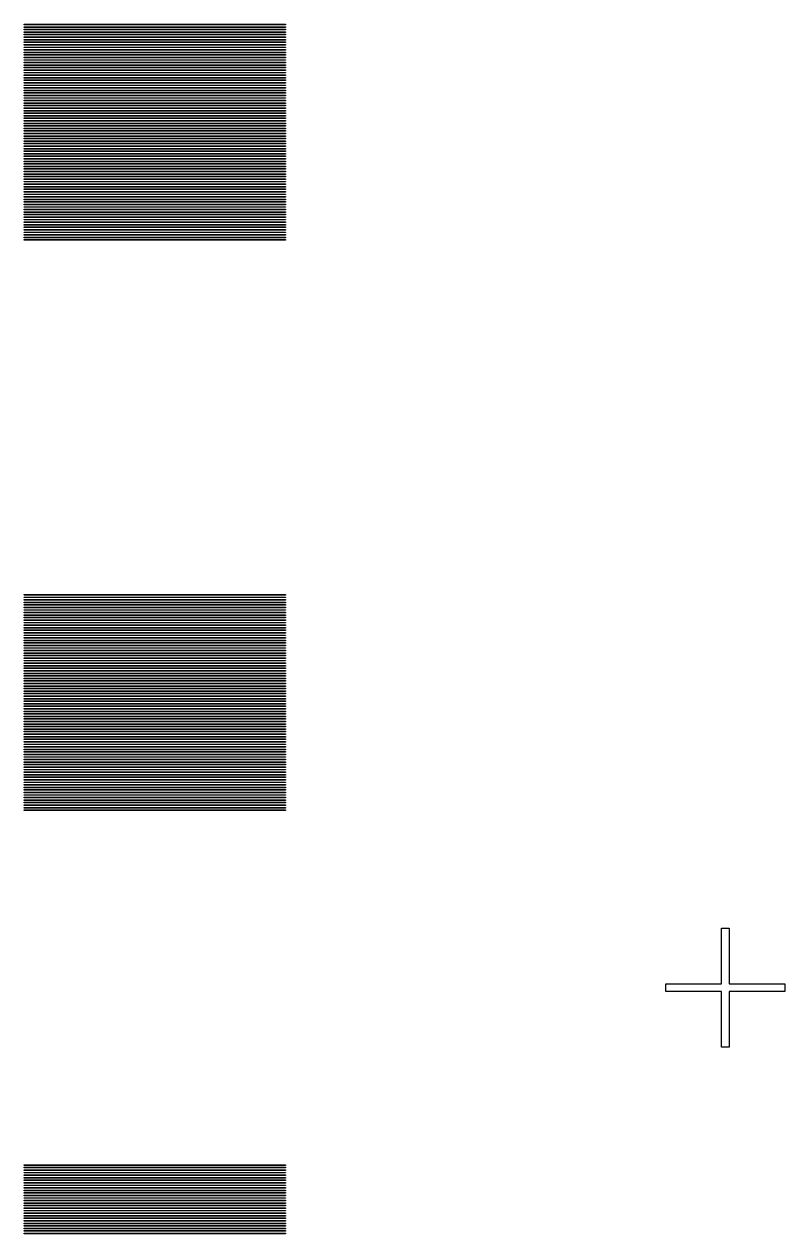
# Model space of a CAD drawing. Extents: x -17 to 130, y -40 to 112.
# Drawn here: x 42.94 to 54.94, y 14.12 to 33.2 of the extents above; entities that cross this region are included whole.
import ezdxf

# ---------------------------------------------------------------- set-up
doc = ezdxf.new("R2010")
doc.units = 0

msp = doc.modelspace()

# ---------------------------------------------------------------- linework, layer by layer
for p, q in [((42.94, 33.195), (42.94, 33.205)), ((42.94, 33.205), (47.06, 33.205)), ((47.06, 33.195), (42.94, 33.195)), ((42.94, 33.155), (42.94, 33.165)), ((42.94, 33.165), (47.06, 33.165)), ((47.06, 33.155), (42.94, 33.155)), ((42.94, 33.115), (42.94, 33.125)), ((42.94, 33.125), (47.06, 33.125)), ((47.06, 33.115), (42.94, 33.115)), ((42.94, 33.075), (42.94, 33.085)), ((42.94, 33.085), (47.06, 33.085)), ((47.06, 33.075), (42.94, 33.075)), ((42.94, 33.035), (42.94, 33.045)), ((42.94, 33.045), (47.06, 33.045)), ((47.06, 33.035), (42.94, 33.035)), ((47.06, 33.205), (47.06, 33.195)), ((47.06, 33.165), (47.06, 33.155)), ((47.06, 33.125), (47.06, 33.115)), ((47.06, 33.085), (47.06, 33.075)), ((47.06, 33.045), (47.06, 33.035)), ((42.94, 32.995), (42.94, 33.005)), ((42.94, 33.005), (47.06, 33.005)), ((47.06, 32.995), (42.94, 32.995)), ((42.94, 32.955), (42.94, 32.965)), ((42.94, 32.965), (47.06, 32.965)), ((47.06, 32.955), (42.94, 32.955)), ((42.94, 32.915), (42.94, 32.925)), ((42.94, 32.925), (47.06, 32.925)), ((47.06, 32.915), (42.94, 32.915)), ((42.94, 32.875), (42.94, 32.885)), ((42.94, 32.885), (47.06, 32.885)), ((47.06, 32.875), (42.94, 32.875)), ((42.94, 32.835), (42.94, 32.845)), ((42.94, 32.845), (47.06, 32.845)), ((47.06, 32.835), (42.94, 32.835)), ((47.06, 33.005), (47.06, 32.995)), ((47.06, 32.965), (47.06, 32.955)), ((47.06, 32.925), (47.06, 32.915)), ((47.06, 32.885), (47.06, 32.875)), ((47.06, 32.845), (47.06, 32.835)), ((42.94, 32.795), (42.94, 32.805)), ((42.94, 32.805), (47.06, 32.805)), ((47.06, 32.795), (42.94, 32.795)), ((42.94, 32.755), (42.94, 32.765)), ((42.94, 32.765), (47.06, 32.765)), ((47.06, 32.755), (42.94, 32.755)), ((42.94, 32.715), (42.94, 32.725)), ((42.94, 32.725), (47.06, 32.725)), ((47.06, 32.715), (42.94, 32.715)), ((42.94, 32.675), (42.94, 32.685)), ((42.94, 32.685), (47.06, 32.685)), ((47.06, 32.675), (42.94, 32.675)), ((42.94, 32.635), (42.94, 32.645)), ((42.94, 32.645), (47.06, 32.645)), ((47.06, 32.805), (47.06, 32.795)), ((47.06, 32.765), (47.06, 32.755)), ((47.06, 32.725), (47.06, 32.715)), ((47.06, 32.685), (47.06, 32.675)), ((47.06, 32.645), (47.06, 32.635)), ((47.06, 32.635), (42.94, 32.635)), ((42.94, 32.595), (42.94, 32.605)), ((42.94, 32.605), (47.06, 32.605)), ((47.06, 32.595), (42.94, 32.595)), ((42.94, 32.555), (42.94, 32.565)), ((42.94, 32.565), (47.06, 32.565)), ((47.06, 32.555), (42.94, 32.555)), ((42.94, 32.515), (42.94, 32.525)), ((42.94, 32.525), (47.06, 32.525)), ((47.06, 32.515), (42.94, 32.515)), ((42.94, 32.475), (42.94, 32.485)), ((42.94, 32.485), (47.06, 32.485)), ((47.06, 32.475), (42.94, 32.475)), ((47.06, 32.605), (47.06, 32.595)), ((47.06, 32.565), (47.06, 32.555)), ((47.06, 32.525), (47.06, 32.515)), ((47.06, 32.485), (47.06, 32.475)), ((42.94, 32.435), (42.94, 32.445)), ((42.94, 32.445), (47.06, 32.445)), ((47.06, 32.435), (42.94, 32.435)), ((42.94, 32.395), (42.94, 32.405)), ((42.94, 32.405), (47.06, 32.405)), ((47.06, 32.395), (42.94, 32.395)), ((42.94, 32.355), (42.94, 32.365)), ((42.94, 32.365), (47.06, 32.365)), ((47.06, 32.355), (42.94, 32.355)), ((42.94, 32.315), (42.94, 32.325)), ((42.94, 32.325), (47.06, 32.325)), ((47.06, 32.315), (42.94, 32.315)), ((42.94, 32.275), (42.94, 32.285)), ((42.94, 32.285), (47.06, 32.285)), ((47.06, 32.275), (42.94, 32.275)), ((47.06, 32.445), (47.06, 32.435)), ((47.06, 32.405), (47.06, 32.395)), ((47.06, 32.365), (47.06, 32.355)), ((47.06, 32.325), (47.06, 32.315)), ((47.06, 32.285), (47.06, 32.275)), ((42.94, 32.235), (42.94, 32.245)), ((42.94, 32.245), (47.06, 32.245)), ((47.06, 32.235), (42.94, 32.235)), ((42.94, 32.195), (42.94, 32.205)), ((42.94, 32.205), (47.06, 32.205)), ((47.06, 32.195), (42.94, 32.195)), ((42.94, 32.155), (42.94, 32.165)), ((42.94, 32.165), (47.06, 32.165)), ((47.06, 32.155), (42.94, 32.155)), ((42.94, 32.115), (42.94, 32.125)), ((42.94, 32.125), (47.06, 32.125)), ((47.06, 32.115), (42.94, 32.115)), ((42.94, 32.075), (42.94, 32.085)), ((42.94, 32.085), (47.06, 32.085)), ((47.06, 32.075), (42.94, 32.075)), ((47.06, 32.245), (47.06, 32.235)), ((47.06, 32.205), (47.06, 32.195)), ((47.06, 32.165), (47.06, 32.155)), ((47.06, 32.125), (47.06, 32.115)), ((47.06, 32.085), (47.06, 32.075)), ((42.94, 32.035), (42.94, 32.045)), ((42.94, 32.045), (47.06, 32.045)), ((47.06, 32.035), (42.94, 32.035)), ((42.94, 31.995), (42.94, 32.005)), ((42.94, 32.005), (47.06, 32.005)), ((47.06, 31.995), (42.94, 31.995)), ((42.94, 31.955), (42.94, 31.965)), ((42.94, 31.965), (47.06, 31.965)), ((47.06, 31.955), (42.94, 31.955)), ((42.94, 31.915), (42.94, 31.925)), ((42.94, 31.925), (47.06, 31.925)), ((47.06, 31.915), (42.94, 31.915)), ((42.94, 31.875), (42.94, 31.885)), ((42.94, 31.885), (47.06, 31.885)), ((47.06, 32.045), (47.06, 32.035)), ((47.06, 32.005), (47.06, 31.995)), ((47.06, 31.965), (47.06, 31.955)), ((47.06, 31.925), (47.06, 31.915)), ((47.06, 31.885), (47.06, 31.875)), ((47.06, 31.875), (42.94, 31.875)), ((42.94, 31.835), (42.94, 31.845)), ((42.94, 31.845), (47.06, 31.845)), ((47.06, 31.835), (42.94, 31.835)), ((42.94, 31.795), (42.94, 31.805)), ((42.94, 31.805), (47.06, 31.805)), ((47.06, 31.795), (42.94, 31.795)), ((42.94, 31.755), (42.94, 31.765)), ((42.94, 31.765), (47.06, 31.765)), ((47.06, 31.755), (42.94, 31.755)), ((42.94, 31.715), (42.94, 31.725)), ((42.94, 31.725), (47.06, 31.725)), ((47.06, 31.715), (42.94, 31.715)), ((47.06, 31.845), (47.06, 31.835)), ((47.06, 31.805), (47.06, 31.795)), ((47.06, 31.765), (47.06, 31.755)), ((47.06, 31.725), (47.06, 31.715)), ((42.94, 31.675), (42.94, 31.685)), ((42.94, 31.685), (47.06, 31.685)), ((47.06, 31.675), (42.94, 31.675)), ((42.94, 31.635), (42.94, 31.645)), ((42.94, 31.645), (47.06, 31.645)), ((47.06, 31.635), (42.94, 31.635)), ((42.94, 31.595), (42.94, 31.605)), ((42.94, 31.605), (47.06, 31.605)), ((47.06, 31.595), (42.94, 31.595)), ((42.94, 31.555), (42.94, 31.565)), ((42.94, 31.565), (47.06, 31.565)), ((47.06, 31.555), (42.94, 31.555)), ((42.94, 31.515), (42.94, 31.525)), ((42.94, 31.525), (47.06, 31.525)), ((47.06, 31.515), (42.94, 31.515)), ((47.06, 31.685), (47.06, 31.675)), ((47.06, 31.645), (47.06, 31.635)), ((47.06, 31.605), (47.06, 31.595)), ((47.06, 31.565), (47.06, 31.555)), ((47.06, 31.525), (47.06, 31.515)), ((42.94, 31.475), (42.94, 31.485)), ((42.94, 31.485), (47.06, 31.485)), ((47.06, 31.475), (42.94, 31.475)), ((42.94, 31.435), (42.94, 31.445)), ((42.94, 31.445), (47.06, 31.445)), ((47.06, 31.435), (42.94, 31.435)), ((42.94, 31.395), (42.94, 31.405)), ((42.94, 31.405), (47.06, 31.405)), ((47.06, 31.395), (42.94, 31.395)), ((42.94, 31.355), (42.94, 31.365)), ((42.94, 31.365), (47.06, 31.365)), ((47.06, 31.355), (42.94, 31.355)), ((42.94, 31.315), (42.94, 31.325)), ((42.94, 31.325), (47.06, 31.325)), ((47.06, 31.315), (42.94, 31.315)), ((47.06, 31.485), (47.06, 31.475)), ((47.06, 31.445), (47.06, 31.435)), ((47.06, 31.405), (47.06, 31.395)), ((47.06, 31.365), (47.06, 31.355)), ((47.06, 31.325), (47.06, 31.315)), ((42.94, 31.275), (42.94, 31.285)), ((42.94, 31.285), (47.06, 31.285)), ((47.06, 31.275), (42.94, 31.275)), ((42.94, 31.235), (42.94, 31.245)), ((42.94, 31.245), (47.06, 31.245)), ((47.06, 31.235), (42.94, 31.235)), ((42.94, 31.195), (42.94, 31.205)), ((42.94, 31.205), (47.06, 31.205)), ((47.06, 31.195), (42.94, 31.195)), ((42.94, 31.155), (42.94, 31.165)), ((42.94, 31.165), (47.06, 31.165)), ((47.06, 31.155), (42.94, 31.155)), ((42.94, 31.115), (42.94, 31.125)), ((42.94, 31.125), (47.06, 31.125)), ((47.06, 31.285), (47.06, 31.275)), ((47.06, 31.245), (47.06, 31.235)), ((47.06, 31.205), (47.06, 31.195)), ((47.06, 31.165), (47.06, 31.155)), ((47.06, 31.125), (47.06, 31.115)), ((47.06, 31.115), (42.94, 31.115)), ((42.94, 31.075), (42.94, 31.085)), ((42.94, 31.085), (47.06, 31.085)), ((47.06, 31.075), (42.94, 31.075)), ((42.94, 31.035), (42.94, 31.045)), ((42.94, 31.045), (47.06, 31.045)), ((47.06, 31.035), (42.94, 31.035)), ((42.94, 30.995), (42.94, 31.005)), ((42.94, 31.005), (47.06, 31.005)), ((47.06, 30.995), (42.94, 30.995)), ((42.94, 30.955), (42.94, 30.965)), ((42.94, 30.965), (47.06, 30.965)), ((47.06, 30.955), (42.94, 30.955)), ((47.06, 31.085), (47.06, 31.075)), ((47.06, 31.045), (47.06, 31.035)), ((47.06, 31.005), (47.06, 30.995)), ((47.06, 30.965), (47.06, 30.955)), ((42.94, 30.915), (42.94, 30.925)), ((42.94, 30.925), (47.06, 30.925)), ((47.06, 30.915), (42.94, 30.915)), ((42.94, 30.875), (42.94, 30.885)), ((42.94, 30.885), (47.06, 30.885)), ((47.06, 30.875), (42.94, 30.875)), ((42.94, 30.835), (42.94, 30.845)), ((42.94, 30.845), (47.06, 30.845)), ((47.06, 30.835), (42.94, 30.835)), ((42.94, 30.795), (42.94, 30.805)), ((42.94, 30.805), (47.06, 30.805)), ((47.06, 30.795), (42.94, 30.795)), ((42.94, 30.755), (42.94, 30.765)), ((42.94, 30.765), (47.06, 30.765)), ((47.06, 30.755), (42.94, 30.755)), ((47.06, 30.925), (47.06, 30.915)), ((47.06, 30.885), (47.06, 30.875)), ((47.06, 30.845), (47.06, 30.835)), ((47.06, 30.805), (47.06, 30.795)), ((47.06, 30.765), (47.06, 30.755)), ((42.94, 30.715), (42.94, 30.725)), ((42.94, 30.725), (47.06, 30.725)), ((47.06, 30.715), (42.94, 30.715)), ((42.94, 30.675), (42.94, 30.685)), ((42.94, 30.685), (47.06, 30.685)), ((47.06, 30.675), (42.94, 30.675)), ((42.94, 30.635), (42.94, 30.645)), ((42.94, 30.645), (47.06, 30.645)), ((47.06, 30.635), (42.94, 30.635)), ((42.94, 30.595), (42.94, 30.605)), ((42.94, 30.605), (47.06, 30.605)), ((47.06, 30.595), (42.94, 30.595)), ((42.94, 30.555), (42.94, 30.565)), ((42.94, 30.565), (47.06, 30.565)), ((47.06, 30.555), (42.94, 30.555)), ((47.06, 30.725), (47.06, 30.715)), ((47.06, 30.685), (47.06, 30.675)), ((47.06, 30.645), (47.06, 30.635)), ((47.06, 30.605), (47.06, 30.595)), ((47.06, 30.565), (47.06, 30.555)), ((42.94, 30.515), (42.94, 30.525)), ((42.94, 30.525), (47.06, 30.525)), ((47.06, 30.515), (42.94, 30.515)), ((42.94, 30.475), (42.94, 30.485)), ((42.94, 30.485), (47.06, 30.485)), ((47.06, 30.475), (42.94, 30.475)), ((42.94, 30.435), (42.94, 30.445)), ((42.94, 30.445), (47.06, 30.445)), ((47.06, 30.435), (42.94, 30.435)), ((42.94, 30.395), (42.94, 30.405)), ((42.94, 30.405), (47.06, 30.405)), ((47.06, 30.395), (42.94, 30.395)), ((42.94, 30.355), (42.94, 30.365)), ((42.94, 30.365), (47.06, 30.365)), ((47.06, 30.355), (42.94, 30.355)), ((47.06, 30.525), (47.06, 30.515)), ((47.06, 30.485), (47.06, 30.475)), ((47.06, 30.445), (47.06, 30.435)), ((47.06, 30.405), (47.06, 30.395)), ((47.06, 30.365), (47.06, 30.355)), ((42.94, 30.315), (42.94, 30.325)), ((42.94, 30.325), (47.06, 30.325)), ((47.06, 30.315), (42.94, 30.315)), ((42.94, 30.275), (42.94, 30.285)), ((42.94, 30.285), (47.06, 30.285)), ((47.06, 30.275), (42.94, 30.275)), ((42.94, 30.235), (42.94, 30.245)), ((42.94, 30.245), (47.06, 30.245)), ((47.06, 30.235), (42.94, 30.235)), ((42.94, 30.195), (42.94, 30.205)), ((42.94, 30.205), (47.06, 30.205)), ((47.06, 30.195), (42.94, 30.195)), ((42.94, 30.155), (42.94, 30.165)), ((42.94, 30.165), (47.06, 30.165)), ((47.06, 30.325), (47.06, 30.315)), ((47.06, 30.285), (47.06, 30.275)), ((47.06, 30.245), (47.06, 30.235)), ((47.06, 30.205), (47.06, 30.195)), ((47.06, 30.165), (47.06, 30.155)), ((47.06, 30.155), (42.94, 30.155)), ((42.94, 30.115), (42.94, 30.125)), ((42.94, 30.125), (47.06, 30.125)), ((47.06, 30.115), (42.94, 30.115)), ((42.94, 30.075), (42.94, 30.085)), ((42.94, 30.085), (47.06, 30.085)), ((47.06, 30.075), (42.94, 30.075)), ((42.94, 30.035), (42.94, 30.045)), ((42.94, 30.045), (47.06, 30.045)), ((47.06, 30.035), (42.94, 30.035)), ((42.94, 29.995), (42.94, 30.005)), ((42.94, 30.005), (47.06, 30.005)), ((47.06, 29.995), (42.94, 29.995)), ((47.06, 30.125), (47.06, 30.115)), ((47.06, 30.085), (47.06, 30.075)), ((47.06, 30.045), (47.06, 30.035)), ((47.06, 30.005), (47.06, 29.995)), ((42.94, 29.955), (42.94, 29.965)), ((42.94, 29.965), (47.06, 29.965)), ((47.06, 29.955), (42.94, 29.955)), ((42.94, 29.915), (42.94, 29.925)), ((42.94, 29.925), (47.06, 29.925)), ((47.06, 29.915), (42.94, 29.915)), ((42.94, 29.875), (42.94, 29.885)), ((42.94, 29.885), (47.06, 29.885)), ((47.06, 29.875), (42.94, 29.875)), ((42.94, 29.835), (42.94, 29.845)), ((42.94, 29.845), (47.06, 29.845)), ((47.06, 29.835), (42.94, 29.835)), ((42.94, 29.795), (42.94, 29.805)), ((42.94, 29.805), (47.06, 29.805)), ((47.06, 29.795), (42.94, 29.795)), ((47.06, 29.965), (47.06, 29.955)), ((47.06, 29.925), (47.06, 29.915)), ((47.06, 29.885), (47.06, 29.875)), ((47.06, 29.845), (47.06, 29.835)), ((47.06, 29.805), (47.06, 29.795)), ((42.94, 24.195), (42.94, 24.205)), ((42.94, 24.205), (47.06, 24.205)), ((47.06, 24.195), (42.94, 24.195)), ((42.94, 24.155), (42.94, 24.165)), ((42.94, 24.165), (47.06, 24.165)), ((47.06, 24.155), (42.94, 24.155)), ((42.94, 24.115), (42.94, 24.125)), ((42.94, 24.125), (47.06, 24.125)), ((47.06, 24.115), (42.94, 24.115)), ((42.94, 24.075), (42.94, 24.085)), ((42.94, 24.085), (47.06, 24.085)), ((47.06, 24.075), (42.94, 24.075)), ((47.06, 24.205), (47.06, 24.195)), ((47.06, 24.165), (47.06, 24.155)), ((47.06, 24.125), (47.06, 24.115)), ((47.06, 24.085), (47.06, 24.075)), ((42.94, 24.035), (42.94, 24.045)), ((42.94, 24.045), (47.06, 24.045)), ((47.06, 24.035), (42.94, 24.035)), ((42.94, 23.995), (42.94, 24.005)), ((42.94, 24.005), (47.06, 24.005)), ((47.06, 23.995), (42.94, 23.995)), ((42.94, 23.955), (42.94, 23.965)), ((42.94, 23.965), (47.06, 23.965)), ((47.06, 23.955), (42.94, 23.955)), ((42.94, 23.915), (42.94, 23.925)), ((42.94, 23.925), (47.06, 23.925)), ((47.06, 23.915), (42.94, 23.915)), ((42.94, 23.875), (42.94, 23.885)), ((42.94, 23.885), (47.06, 23.885)), ((47.06, 23.875), (42.94, 23.875)), ((47.06, 24.045), (47.06, 24.035)), ((47.06, 24.005), (47.06, 23.995)), ((47.06, 23.965), (47.06, 23.955)), ((47.06, 23.925), (47.06, 23.915)), ((47.06, 23.885), (47.06, 23.875)), ((42.94, 23.835), (42.94, 23.845)), ((42.94, 23.845), (47.06, 23.845)), ((47.06, 23.835), (42.94, 23.835)), ((42.94, 23.795), (42.94, 23.805)), ((42.94, 23.805), (47.06, 23.805)), ((47.06, 23.795), (42.94, 23.795)), ((42.94, 23.755), (42.94, 23.765)), ((42.94, 23.765), (47.06, 23.765)), ((47.06, 23.755), (42.94, 23.755)), ((42.94, 23.715), (42.94, 23.725)), ((42.94, 23.725), (47.06, 23.725)), ((47.06, 23.715), (42.94, 23.715)), ((42.94, 23.675), (42.94, 23.685)), ((42.94, 23.685), (47.06, 23.685)), ((47.06, 23.675), (42.94, 23.675)), ((47.06, 23.845), (47.06, 23.835)), ((47.06, 23.805), (47.06, 23.795)), ((47.06, 23.765), (47.06, 23.755)), ((47.06, 23.725), (47.06, 23.715)), ((47.06, 23.685), (47.06, 23.675)), ((42.94, 23.635), (42.94, 23.645)), ((42.94, 23.645), (47.06, 23.645)), ((47.06, 23.635), (42.94, 23.635)), ((42.94, 23.595), (42.94, 23.605)), ((42.94, 23.605), (47.06, 23.605)), ((47.06, 23.595), (42.94, 23.595)), ((42.94, 23.555), (42.94, 23.565)), ((42.94, 23.565), (47.06, 23.565)), ((47.06, 23.555), (42.94, 23.555)), ((42.94, 23.515), (42.94, 23.525)), ((42.94, 23.525), (47.06, 23.525)), ((47.06, 23.515), (42.94, 23.515)), ((42.94, 23.475), (42.94, 23.485)), ((42.94, 23.485), (47.06, 23.485)), ((47.06, 23.645), (47.06, 23.635)), ((47.06, 23.605), (47.06, 23.595)), ((47.06, 23.565), (47.06, 23.555)), ((47.06, 23.525), (47.06, 23.515)), ((47.06, 23.485), (47.06, 23.475)), ((47.06, 23.475), (42.94, 23.475)), ((42.94, 23.435), (42.94, 23.445)), ((42.94, 23.445), (47.06, 23.445)), ((47.06, 23.435), (42.94, 23.435)), ((42.94, 23.395), (42.94, 23.405)), ((42.94, 23.405), (47.06, 23.405)), ((47.06, 23.395), (42.94, 23.395)), ((42.94, 23.355), (42.94, 23.365)), ((42.94, 23.365), (47.06, 23.365)), ((47.06, 23.355), (42.94, 23.355)), ((42.94, 23.315), (42.94, 23.325)), ((42.94, 23.325), (47.06, 23.325)), ((47.06, 23.315), (42.94, 23.315)), ((47.06, 23.445), (47.06, 23.435)), ((47.06, 23.405), (47.06, 23.395)), ((47.06, 23.365), (47.06, 23.355)), ((47.06, 23.325), (47.06, 23.315)), ((42.94, 23.275), (42.94, 23.285)), ((42.94, 23.285), (47.06, 23.285)), ((47.06, 23.275), (42.94, 23.275)), ((42.94, 23.235), (42.94, 23.245)), ((42.94, 23.245), (47.06, 23.245)), ((47.06, 23.235), (42.94, 23.235)), ((42.94, 23.195), (42.94, 23.205)), ((42.94, 23.205), (47.06, 23.205)), ((47.06, 23.195), (42.94, 23.195)), ((42.94, 23.155), (42.94, 23.165)), ((42.94, 23.165), (47.06, 23.165)), ((47.06, 23.155), (42.94, 23.155)), ((42.94, 23.115), (42.94, 23.125)), ((42.94, 23.125), (47.06, 23.125)), ((47.06, 23.115), (42.94, 23.115)), ((47.06, 23.285), (47.06, 23.275)), ((47.06, 23.245), (47.06, 23.235)), ((47.06, 23.205), (47.06, 23.195)), ((47.06, 23.165), (47.06, 23.155)), ((47.06, 23.125), (47.06, 23.115)), ((42.94, 23.075), (42.94, 23.085)), ((42.94, 23.085), (47.06, 23.085)), ((47.06, 23.075), (42.94, 23.075)), ((42.94, 23.035), (42.94, 23.045)), ((42.94, 23.045), (47.06, 23.045)), ((47.06, 23.035), (42.94, 23.035)), ((42.94, 22.995), (42.94, 23.005)), ((42.94, 23.005), (47.06, 23.005)), ((47.06, 22.995), (42.94, 22.995)), ((42.94, 22.955), (42.94, 22.965)), ((42.94, 22.965), (47.06, 22.965)), ((47.06, 22.955), (42.94, 22.955)), ((42.94, 22.915), (42.94, 22.925)), ((42.94, 22.925), (47.06, 22.925)), ((47.06, 22.915), (42.94, 22.915)), ((47.06, 23.085), (47.06, 23.075)), ((47.06, 23.045), (47.06, 23.035)), ((47.06, 23.005), (47.06, 22.995)), ((47.06, 22.965), (47.06, 22.955)), ((47.06, 22.925), (47.06, 22.915)), ((42.94, 22.875), (42.94, 22.885)), ((42.94, 22.885), (47.06, 22.885)), ((47.06, 22.875), (42.94, 22.875)), ((42.94, 22.835), (42.94, 22.845)), ((42.94, 22.845), (47.06, 22.845)), ((47.06, 22.835), (42.94, 22.835)), ((42.94, 22.795), (42.94, 22.805)), ((42.94, 22.805), (47.06, 22.805)), ((47.06, 22.795), (42.94, 22.795)), ((42.94, 22.755), (42.94, 22.765)), ((42.94, 22.765), (47.06, 22.765)), ((47.06, 22.755), (42.94, 22.755)), ((42.94, 22.715), (42.94, 22.725)), ((42.94, 22.725), (47.06, 22.725)), ((47.06, 22.885), (47.06, 22.875)), ((47.06, 22.845), (47.06, 22.835)), ((47.06, 22.805), (47.06, 22.795)), ((47.06, 22.765), (47.06, 22.755)), ((47.06, 22.725), (47.06, 22.715)), ((47.06, 22.715), (42.94, 22.715)), ((42.94, 22.675), (42.94, 22.685)), ((42.94, 22.685), (47.06, 22.685)), ((47.06, 22.675), (42.94, 22.675)), ((42.94, 22.635), (42.94, 22.645)), ((42.94, 22.645), (47.06, 22.645)), ((47.06, 22.635), (42.94, 22.635)), ((42.94, 22.595), (42.94, 22.605)), ((42.94, 22.605), (47.06, 22.605)), ((47.06, 22.595), (42.94, 22.595)), ((42.94, 22.555), (42.94, 22.565)), ((42.94, 22.565), (47.06, 22.565)), ((47.06, 22.555), (42.94, 22.555)), ((47.06, 22.685), (47.06, 22.675)), ((47.06, 22.645), (47.06, 22.635)), ((47.06, 22.605), (47.06, 22.595)), ((47.06, 22.565), (47.06, 22.555)), ((42.94, 22.515), (42.94, 22.525)), ((42.94, 22.525), (47.06, 22.525)), ((47.06, 22.515), (42.94, 22.515)), ((42.94, 22.475), (42.94, 22.485)), ((42.94, 22.485), (47.06, 22.485)), ((47.06, 22.475), (42.94, 22.475)), ((42.94, 22.435), (42.94, 22.445)), ((42.94, 22.445), (47.06, 22.445)), ((47.06, 22.435), (42.94, 22.435)), ((42.94, 22.395), (42.94, 22.405)), ((42.94, 22.405), (47.06, 22.405)), ((47.06, 22.395), (42.94, 22.395)), ((42.94, 22.355), (42.94, 22.365)), ((42.94, 22.365), (47.06, 22.365)), ((47.06, 22.355), (42.94, 22.355)), ((47.06, 22.525), (47.06, 22.515)), ((47.06, 22.485), (47.06, 22.475)), ((47.06, 22.445), (47.06, 22.435)), ((47.06, 22.405), (47.06, 22.395)), ((47.06, 22.365), (47.06, 22.355)), ((42.94, 22.315), (42.94, 22.325)), ((42.94, 22.325), (47.06, 22.325)), ((47.06, 22.315), (42.94, 22.315)), ((42.94, 22.275), (42.94, 22.285)), ((42.94, 22.285), (47.06, 22.285)), ((47.06, 22.275), (42.94, 22.275)), ((42.94, 22.235), (42.94, 22.245)), ((42.94, 22.245), (47.06, 22.245)), ((47.06, 22.235), (42.94, 22.235)), ((42.94, 22.195), (42.94, 22.205)), ((42.94, 22.205), (47.06, 22.205)), ((47.06, 22.195), (42.94, 22.195)), ((42.94, 22.155), (42.94, 22.165)), ((42.94, 22.165), (47.06, 22.165)), ((47.06, 22.155), (42.94, 22.155)), ((47.06, 22.325), (47.06, 22.315)), ((47.06, 22.285), (47.06, 22.275)), ((47.06, 22.245), (47.06, 22.235)), ((47.06, 22.205), (47.06, 22.195)), ((47.06, 22.165), (47.06, 22.155)), ((42.94, 22.115), (42.94, 22.125)), ((42.94, 22.125), (47.06, 22.125)), ((47.06, 22.115), (42.94, 22.115)), ((42.94, 22.075), (42.94, 22.085)), ((42.94, 22.085), (47.06, 22.085)), ((47.06, 22.075), (42.94, 22.075)), ((42.94, 22.035), (42.94, 22.045)), ((42.94, 22.045), (47.06, 22.045)), ((47.06, 22.035), (42.94, 22.035)), ((42.94, 21.995), (42.94, 22.005)), ((42.94, 22.005), (47.06, 22.005)), ((47.06, 21.995), (42.94, 21.995)), ((42.94, 21.955), (42.94, 21.965)), ((42.94, 21.965), (47.06, 21.965)), ((47.06, 21.955), (42.94, 21.955)), ((47.06, 22.125), (47.06, 22.115)), ((47.06, 22.085), (47.06, 22.075)), ((47.06, 22.045), (47.06, 22.035)), ((47.06, 22.005), (47.06, 21.995)), ((47.06, 21.965), (47.06, 21.955)), ((42.94, 21.915), (42.94, 21.925)), ((42.94, 21.925), (47.06, 21.925)), ((47.06, 21.915), (42.94, 21.915)), ((42.94, 21.875), (42.94, 21.885)), ((42.94, 21.885), (47.06, 21.885)), ((47.06, 21.875), (42.94, 21.875)), ((42.94, 21.835), (42.94, 21.845)), ((42.94, 21.845), (47.06, 21.845)), ((47.06, 21.835), (42.94, 21.835)), ((42.94, 21.795), (42.94, 21.805)), ((42.94, 21.805), (47.06, 21.805)), ((47.06, 21.795), (42.94, 21.795)), ((42.94, 21.755), (42.94, 21.765)), ((42.94, 21.765), (47.06, 21.765)), ((47.06, 21.925), (47.06, 21.915)), ((47.06, 21.885), (47.06, 21.875)), ((47.06, 21.845), (47.06, 21.835)), ((47.06, 21.805), (47.06, 21.795)), ((47.06, 21.765), (47.06, 21.755)), ((47.06, 21.755), (42.94, 21.755)), ((42.94, 21.715), (42.94, 21.725)), ((42.94, 21.725), (47.06, 21.725)), ((47.06, 21.715), (42.94, 21.715)), ((42.94, 21.675), (42.94, 21.685)), ((42.94, 21.685), (47.06, 21.685)), ((47.06, 21.675), (42.94, 21.675)), ((42.94, 21.635), (42.94, 21.645)), ((42.94, 21.645), (47.06, 21.645)), ((47.06, 21.635), (42.94, 21.635)), ((42.94, 21.595), (42.94, 21.605)), ((42.94, 21.605), (47.06, 21.605)), ((47.06, 21.595), (42.94, 21.595)), ((47.06, 21.725), (47.06, 21.715)), ((47.06, 21.685), (47.06, 21.675)), ((47.06, 21.645), (47.06, 21.635)), ((47.06, 21.605), (47.06, 21.595)), ((42.94, 21.555), (42.94, 21.565)), ((42.94, 21.565), (47.06, 21.565)), ((47.06, 21.555), (42.94, 21.555)), ((42.94, 21.515), (42.94, 21.525)), ((42.94, 21.525), (47.06, 21.525)), ((47.06, 21.515), (42.94, 21.515)), ((42.94, 21.475), (42.94, 21.485)), ((42.94, 21.485), (47.06, 21.485)), ((47.06, 21.475), (42.94, 21.475)), ((42.94, 21.435), (42.94, 21.445)), ((42.94, 21.445), (47.06, 21.445)), ((47.06, 21.435), (42.94, 21.435)), ((42.94, 21.395), (42.94, 21.405)), ((42.94, 21.405), (47.06, 21.405)), ((47.06, 21.395), (42.94, 21.395)), ((47.06, 21.565), (47.06, 21.555)), ((47.06, 21.525), (47.06, 21.515)), ((47.06, 21.485), (47.06, 21.475)), ((47.06, 21.445), (47.06, 21.435)), ((47.06, 21.405), (47.06, 21.395)), ((42.94, 21.355), (42.94, 21.365)), ((42.94, 21.365), (47.06, 21.365)), ((47.06, 21.355), (42.94, 21.355)), ((42.94, 21.315), (42.94, 21.325)), ((42.94, 21.325), (47.06, 21.325)), ((47.06, 21.315), (42.94, 21.315)), ((42.94, 21.275), (42.94, 21.285)), ((42.94, 21.285), (47.06, 21.285)), ((47.06, 21.275), (42.94, 21.275)), ((42.94, 21.235), (42.94, 21.245)), ((42.94, 21.245), (47.06, 21.245)), ((47.06, 21.235), (42.94, 21.235)), ((42.94, 21.195), (42.94, 21.205)), ((42.94, 21.205), (47.06, 21.205)), ((47.06, 21.195), (42.94, 21.195)), ((47.06, 21.365), (47.06, 21.355)), ((47.06, 21.325), (47.06, 21.315)), ((47.06, 21.285), (47.06, 21.275)), ((47.06, 21.245), (47.06, 21.235)), ((47.06, 21.205), (47.06, 21.195)), ((42.94, 21.155), (42.94, 21.165)), ((42.94, 21.165), (47.06, 21.165)), ((47.06, 21.155), (42.94, 21.155)), ((42.94, 21.115), (42.94, 21.125)), ((42.94, 21.125), (47.06, 21.125)), ((47.06, 21.115), (42.94, 21.115)), ((42.94, 21.075), (42.94, 21.085)), ((42.94, 21.085), (47.06, 21.085)), ((47.06, 21.075), (42.94, 21.075)), ((42.94, 21.035), (42.94, 21.045)), ((42.94, 21.045), (47.06, 21.045)), ((47.06, 21.035), (42.94, 21.035)), ((42.94, 20.995), (42.94, 21.005)), ((42.94, 21.005), (47.06, 21.005)), ((47.06, 21.165), (47.06, 21.155)), ((47.06, 21.125), (47.06, 21.115)), ((47.06, 21.085), (47.06, 21.075)), ((47.06, 21.045), (47.06, 21.035)), ((47.06, 21.005), (47.06, 20.995)), ((47.06, 20.995), (42.94, 20.995)), ((42.94, 20.955), (42.94, 20.965)), ((42.94, 20.965), (47.06, 20.965)), ((47.06, 20.955), (42.94, 20.955)), ((42.94, 20.915), (42.94, 20.925)), ((42.94, 20.925), (47.06, 20.925)), ((47.06, 20.915), (42.94, 20.915)), ((42.94, 20.875), (42.94, 20.885)), ((42.94, 20.885), (47.06, 20.885)), ((47.06, 20.875), (42.94, 20.875)), ((42.94, 20.835), (42.94, 20.845)), ((42.94, 20.845), (47.06, 20.845)), ((47.06, 20.835), (42.94, 20.835)), ((47.06, 20.965), (47.06, 20.955)), ((47.06, 20.925), (47.06, 20.915)), ((47.06, 20.885), (47.06, 20.875)), ((47.06, 20.845), (47.06, 20.835)), ((42.94, 20.795), (42.94, 20.805)), ((42.94, 20.805), (47.06, 20.805)), ((47.06, 20.795), (42.94, 20.795)), ((47.06, 20.805), (47.06, 20.795)), ((53.9375, 18.0625), (53.9375, 18.9375)), ((53.9375, 18.9375), (54.0625, 18.9375)), ((54.0625, 18.9375), (54.0625, 18.0625)), ((53.0625, 17.9375), (53.0625, 18.0625)), ((53.0625, 18.0625), (53.9375, 18.0625)), ((54.0625, 18.0625), (54.9375, 18.0625)), ((54.9375, 18.0625), (54.9375, 17.9375)), ((53.9375, 17.9375), (53.0625, 17.9375)), ((53.9375, 17.0625), (53.9375, 17.9375)), ((54.9375, 17.9375), (54.0625, 17.9375)), ((54.0625, 17.9375), (54.0625, 17.0625)), ((54.0625, 17.0625), (53.9375, 17.0625)), ((42.94, 15.195), (42.94, 15.205)), ((42.94, 15.205), (47.06, 15.205)), ((47.06, 15.195), (42.94, 15.195)), ((42.94, 15.155), (42.94, 15.165)), ((42.94, 15.165), (47.06, 15.165)), ((47.06, 15.155), (42.94, 15.155)), ((42.94, 15.115), (42.94, 15.125)), ((42.94, 15.125), (47.06, 15.125)), ((47.06, 15.115), (42.94, 15.115)), ((42.94, 15.075), (42.94, 15.085)), ((42.94, 15.085), (47.06, 15.085)), ((47.06, 15.205), (47.06, 15.195)), ((47.06, 15.165), (47.06, 15.155)), ((47.06, 15.125), (47.06, 15.115)), ((47.06, 15.085), (47.06, 15.075)), ((47.06, 15.075), (42.94, 15.075)), ((42.94, 15.035), (42.94, 15.045)), ((42.94, 15.045), (47.06, 15.045)), ((47.06, 15.035), (42.94, 15.035)), ((42.94, 14.995), (42.94, 15.005)), ((42.94, 15.005), (47.06, 15.005)), ((47.06, 14.995), (42.94, 14.995)), ((42.94, 14.955), (42.94, 14.965)), ((42.94, 14.965), (47.06, 14.965)), ((47.06, 14.955), (42.94, 14.955)), ((42.94, 14.915), (42.94, 14.925)), ((42.94, 14.925), (47.06, 14.925)), ((47.06, 14.915), (42.94, 14.915)), ((47.06, 15.045), (47.06, 15.035)), ((47.06, 15.005), (47.06, 14.995)), ((47.06, 14.965), (47.06, 14.955)), ((47.06, 14.925), (47.06, 14.915)), ((42.94, 14.875), (42.94, 14.885)), ((42.94, 14.885), (47.06, 14.885)), ((47.06, 14.875), (42.94, 14.875)), ((42.94, 14.835), (42.94, 14.845)), ((42.94, 14.845), (47.06, 14.845)), ((47.06, 14.835), (42.94, 14.835)), ((42.94, 14.795), (42.94, 14.805)), ((42.94, 14.805), (47.06, 14.805)), ((47.06, 14.795), (42.94, 14.795)), ((42.94, 14.755), (42.94, 14.765)), ((42.94, 14.765), (47.06, 14.765)), ((47.06, 14.755), (42.94, 14.755)), ((42.94, 14.715), (42.94, 14.725)), ((42.94, 14.725), (47.06, 14.725)), ((47.06, 14.715), (42.94, 14.715)), ((47.06, 14.885), (47.06, 14.875)), ((47.06, 14.845), (47.06, 14.835)), ((47.06, 14.805), (47.06, 14.795)), ((47.06, 14.765), (47.06, 14.755)), ((47.06, 14.725), (47.06, 14.715)), ((42.94, 14.675), (42.94, 14.685)), ((42.94, 14.685), (47.06, 14.685)), ((47.06, 14.675), (42.94, 14.675)), ((42.94, 14.635), (42.94, 14.645)), ((42.94, 14.645), (47.06, 14.645)), ((47.06, 14.635), (42.94, 14.635)), ((42.94, 14.595), (42.94, 14.605)), ((42.94, 14.605), (47.06, 14.605)), ((47.06, 14.595), (42.94, 14.595)), ((42.94, 14.555), (42.94, 14.565)), ((42.94, 14.565), (47.06, 14.565)), ((47.06, 14.555), (42.94, 14.555)), ((42.94, 14.515), (42.94, 14.525)), ((42.94, 14.525), (47.06, 14.525)), ((47.06, 14.515), (42.94, 14.515)), ((47.06, 14.685), (47.06, 14.675)), ((47.06, 14.645), (47.06, 14.635)), ((47.06, 14.605), (47.06, 14.595)), ((47.06, 14.565), (47.06, 14.555)), ((47.06, 14.525), (47.06, 14.515)), ((42.94, 14.475), (42.94, 14.485)), ((42.94, 14.485), (47.06, 14.485)), ((47.06, 14.475), (42.94, 14.475)), ((42.94, 14.435), (42.94, 14.445)), ((42.94, 14.445), (47.06, 14.445)), ((47.06, 14.435), (42.94, 14.435)), ((42.94, 14.395), (42.94, 14.405)), ((42.94, 14.405), (47.06, 14.405)), ((47.06, 14.395), (42.94, 14.395)), ((42.94, 14.355), (42.94, 14.365)), ((42.94, 14.365), (47.06, 14.365)), ((47.06, 14.355), (42.94, 14.355)), ((42.94, 14.315), (42.94, 14.325)), ((42.94, 14.325), (47.06, 14.325)), ((47.06, 14.485), (47.06, 14.475)), ((47.06, 14.445), (47.06, 14.435)), ((47.06, 14.405), (47.06, 14.395)), ((47.06, 14.365), (47.06, 14.355)), ((47.06, 14.325), (47.06, 14.315)), ((47.06, 14.315), (42.94, 14.315)), ((42.94, 14.275), (42.94, 14.285)), ((42.94, 14.285), (47.06, 14.285)), ((47.06, 14.275), (42.94, 14.275)), ((42.94, 14.235), (42.94, 14.245)), ((42.94, 14.245), (47.06, 14.245)), ((47.06, 14.235), (42.94, 14.235)), ((42.94, 14.195), (42.94, 14.205)), ((42.94, 14.205), (47.06, 14.205)), ((47.06, 14.195), (42.94, 14.195)), ((42.94, 14.155), (42.94, 14.165)), ((42.94, 14.165), (47.06, 14.165)), ((47.06, 14.155), (42.94, 14.155)), ((47.06, 14.285), (47.06, 14.275)), ((47.06, 14.245), (47.06, 14.235)), ((47.06, 14.205), (47.06, 14.195)), ((47.06, 14.165), (47.06, 14.155)), ((42.94, 14.115), (42.94, 14.125)), ((42.94, 14.125), (47.06, 14.125)), ((47.06, 14.115), (42.94, 14.115)), ((47.06, 14.125), (47.06, 14.115))]:
    msp.add_line(p, q)

doc.saveas('drawing.dxf')
